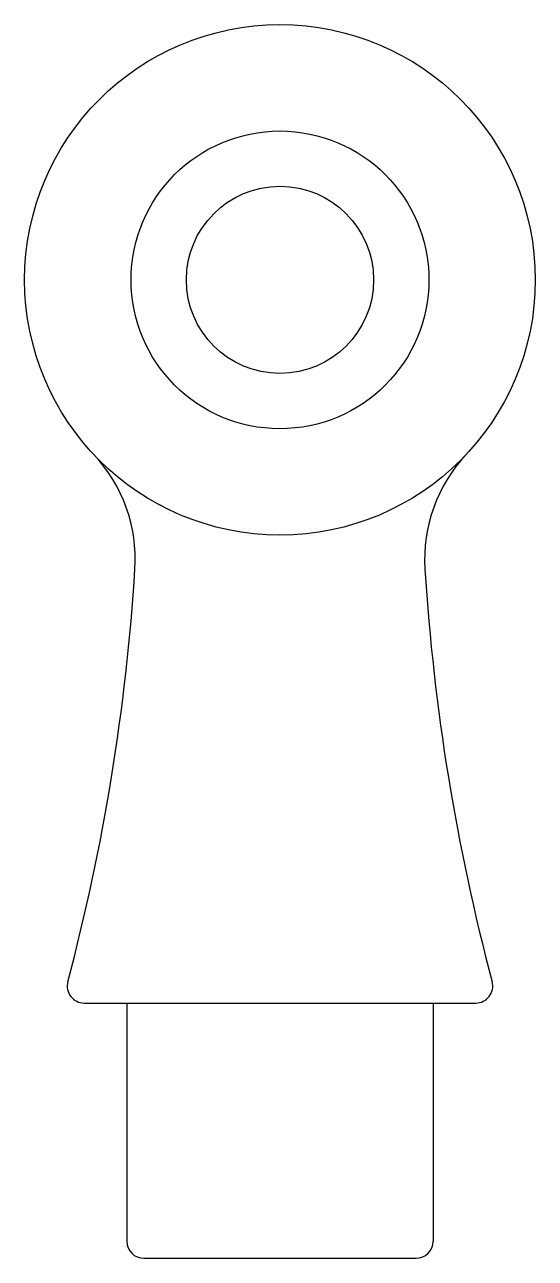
# Model space of a CAD drawing. Extents: x 2069 to 2129, y 1151 to 1296.
import ezdxf

# ---------------------------------------------------------------- set-up
doc = ezdxf.new("R2010")
doc.units = 0
doc.header["$LTSCALE"] = 20
doc.layers.add('GROSSA', color=3, linetype='CONTINUOUS')

msp = doc.modelspace()

# ---------------------------------------------------------------- linework, layer by layer
at = {"layer": 'GROSSA', "color": 0, "linetype": 'CONTINUOUS'}
for p, q in [((2076.49, 1181.29), (2122.49, 1181.29)), ((2081.49, 1181.29), (2081.49, 1153.29)), ((2117.49, 1181.29), (2117.49, 1153.29)), ((2083.49, 1151.29), (2115.49, 1151.29))]:
    msp.add_line(p, q, dxfattribs=at)
for radius in [30, 17.5, 11]:
    msp.add_circle((2099.49, 1266.29), radius, dxfattribs=at)
for centre, radius, start, end in [((2064.49, 1233.44), 18, 356.3935, 43.1834), ((2134.49, 1233.44), 18, 136.8166, 183.6065), ((1832.95, 1248.03), 250, 345.1122, 356.3935), ((2366.03, 1248.03), 250, 183.6065, 194.8878), ((2076.49, 1183.29), 2, 165.1122, 270), ((2122.49, 1183.29), 2, 270, 14.8878), ((2083.49, 1153.29), 2, 180, 270), ((2115.49, 1153.29), 2, 270, 0)]:
    msp.add_arc(centre, radius, start, end, dxfattribs=at)

doc.saveas('drawing.dxf')
